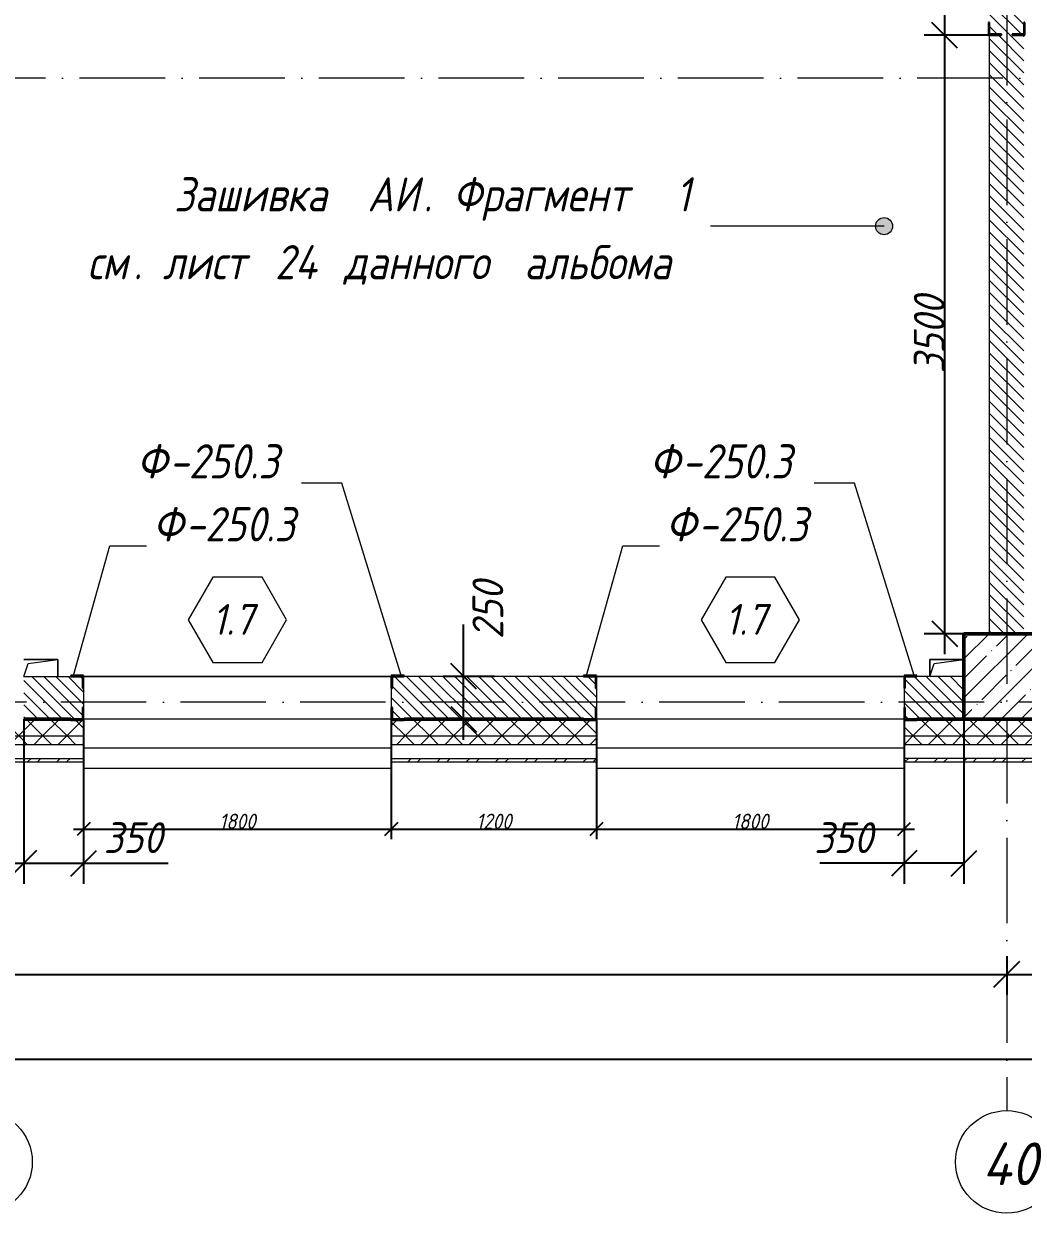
# Model space of a CAD drawing. Header units: millimetres. Extents: x -356862 to 418287, y 0 to 839748.
# Drawn here: x -126251 to -120404, y 597008 to 603965 of the extents above; entities that cross this region are included whole.
import ezdxf

# ---------------------------------------------------------------- set-up
doc = ezdxf.new("R2010")
doc.units = ezdxf.units.MM
doc.linetypes.add('50_200_ШТРИХ_1Т_ш5_п1_п1_', pattern=[700, 500, -100, 0, -100])
for name, color, linetype, lineweight in [('A-____-____-DIMS', 7, 'Continuous', 9), ('A-DOOR-____-IDEN', 7, 'Continuous', 9), ('A-DOOR-____-OTLN', 7, 'Continuous', 9), ('A-FLOR-____-OTLN', 7, 'Continuous', 9), ('A-GENM-____-IDEN', 7, 'Continuous', 9), ('A-GENM-____-MCUT', 7, 'Continuous', 25), ('A-GENM-____-OTLN', 7, 'Continuous', 9), ('A-GENM-____-OTLN-1', 7, 'Continuous', 25), ('A-GLAZ-____-OTLN', 7, 'Continuous', 9), ('A-WALL-____-MCUT', 7, 'Continuous', 13), ('A-WALL-____-MCUT-1', 7, 'Continuous', 9), ('A-WALL-____-MCUT-2', 7, 'Continuous', 50), ('A-WALL-____-OTLN', 7, 'Continuous', 9), ('A-WALL-____-PATT-1', 7, 'Continuous', 9), ('G-____-____-TEXT', 7, 'Continuous', 9), ('S-COLS-____-MCUT', 7, 'Continuous', 50), ('S-COLS-____-OTLN', 7, 'Continuous', 9), ('S-GRID-____-IDEN', 7, 'Continuous', 9), ('S-GRID-____-OTLN-1', 7, '50_200_ШТРИХ_1Т_ш5_п1_п1_', 9)]:
    doc.layers.add(name, color=color, linetype=linetype, lineweight=lineweight)
for name, color, linetype, lineweight, true_color in [('A-DOOR-____-OTLN-1', 7, 'Continuous', 9, 0xffffff), ('A-WALL-____-MCUT-4', 7, 'Continuous', 13, 0x000000), ('A-WALL-____-MCUT-7', 7, 'Continuous', 9, 0x000000), ('A-WALL-____-PATT-2', 7, 'Continuous', 9, 0x787878), ('A-WALL-____-PATT-3', 9, 'Continuous', 9, 0x808080), ('A-WALL-FNSH-MCUT-3', 7, 'Continuous', 9, 0x000000)]:
    doc.layers.add(name, color=color, linetype=linetype, lineweight=lineweight, true_color=true_color)
doc.styles.add('ISOCPEUR_I', font='isocpeui.ttf', dxfattribs={"width": 0.9, "height": 2.5})
doc.styles.add('ISOCPEUR_I_10', font='isocpeui.ttf', dxfattribs={"width": 0.9, "height": 180})
doc.styles.add('ISOCPEUR_I_12', font='isocpeui.ttf', dxfattribs={"width": 0.9, "height": 180})
doc.styles.add('ISOCPEUR_I_14', font='isocpeui.ttf', dxfattribs={"width": 0.9, "height": 180})
doc.styles.add('ISOCPEUR_I_2', font='isocpeui.ttf', dxfattribs={"width": 0.85, "height": 2.3})
doc.styles.add('ISOCPEUR_I_7', font='isocpeui.ttf', dxfattribs={"width": 0.9, "height": 90})
doc.dimstyles.new('ISO-1_8_0_9К_СРЕДНИЙ_Кладочные_2', dxfattribs={"dimscale": 304.8, "dimtxt": 89.638306, "dimasz": 0.246063, "dimexe": 0.19685, "dimexo": 0, "dimgap": 0, "dimtad": 1, "dimdec": 3, "dimrnd": 0.001, "dimdsep": 46, "dimtxsty": 'ISOCPEUR_I_7', "dimblk1": 'OBLIQUE', "dimblk2": 'OBLIQUE', "dimsah": 1, "dimcen": 0.09, "dimdle": 0.19685, "dimazin": 0, "dimtfac": 1, "dimtdec": 4, "dimtix": 1, "dimtmove": 1, "dimatfit": 3, "dimfxl": 1, "dimtvp": 1, "dimtolj": 1, "dimtzin": 0, "dimarcsym": 2})
doc.dimstyles.new('ISO-1_8_0_9К_СРЕДНИЙ_Кладочные_3', dxfattribs={"dimscale": 304.8, "dimtxt": 179.276612, "dimasz": 0.492126, "dimexe": 0.393701, "dimexo": 0, "dimgap": 0, "dimtad": 1, "dimdec": 3, "dimrnd": 0.001, "dimdsep": 46, "dimtxsty": 'ISOCPEUR_I_10', "dimblk1": 'OBLIQUE', "dimblk2": 'OBLIQUE', "dimsah": 1, "dimcen": 0.09, "dimdle": 0.393701, "dimazin": 0, "dimtfac": 1, "dimtdec": 4, "dimtix": 1, "dimtmove": 0, "dimatfit": 3, "dimfxl": 1, "dimtvp": 1, "dimtolj": 1, "dimtzin": 0, "dimarcsym": 2})
doc.dimstyles.new('ISO-1_8_0_9К_СРЕДНИЙ_Кладочные_8', dxfattribs={"dimscale": 304.8, "dimtxt": 179.276612, "dimasz": 0.492126, "dimexe": 0.393701, "dimexo": 0, "dimgap": 0, "dimtad": 1, "dimdec": 3, "dimrnd": 0.001, "dimdsep": 46, "dimtxsty": 'ISOCPEUR_I_14', "dimblk1": 'OBLIQUE', "dimblk2": 'OBLIQUE', "dimsah": 1, "dimcen": 0.09, "dimdle": 0.393701, "dimazin": 0, "dimtfac": 1, "dimtdec": 4, "dimtix": 1, "dimtmove": 0, "dimatfit": 3, "dimfxl": 1, "dimtvp": 1, "dimtolj": 1, "dimtzin": 0, "dimarcsym": 2})
doc.dimstyles.new('ISO-2_5_0_9К_БОЛЬШОЙ_ОСИ', dxfattribs={"dimscale": 304.8, "dimtxt": 248.995294, "dimasz": 0.492126, "dimexe": 0.393701, "dimexo": 0, "dimgap": 0, "dimtad": 1, "dimdec": 0, "dimzin": 0, "dimdsep": 46, "dimtxsty": 'ISOCPEUR_I', "dimblk1": 'OBLIQUE', "dimblk2": 'OBLIQUE', "dimsah": 1, "dimcen": 0.09, "dimdle": 0.393701, "dimazin": 0, "dimtfac": 1, "dimtdec": 4, "dimtix": 1, "dimtmove": 0, "dimatfit": 3, "dimfxl": 1, "dimtvp": 1, "dimtolj": 1, "dimtzin": 0, "dimarcsym": 2})
pattern_1 = [(135, (-175000.736, 544716.51), (-35.35534, -35.35534), [])]
pattern_2 = [(45, (-175000.74, 544716.51), (-70.71068, 70.71068), []), (135, (-175000.74, 544716.51), (-70.71068, -70.71068), [])]

# ---------------------------------------------------------------- blocks, each defined once
blk = doc.blocks.new('BSC_Колонна _Прямоугольная - 500х500-V31-АР1_Кладочный план 1 этажа в осях 1-64_Ю-ЯЯ')
at = {"layer": 'S-COLS-____-OTLN'}
h = blk.add_hatch(dxfattribs=at)
h.set_pattern_fill('FP_30', color=256, style=0, pattern_type=2)
h.set_pattern_definition([(45, (-54500, -55431.04), (-114.04925, 114.04925), []), (45, (-54385.95, -55431.04), (-114.04925, 114.04925), [201.613, -40.323, 3.353, -36.97])])
h.paths.add_polyline_path([(-250, -250), (250, -250), (250, 250), (-250, 250), (-250, -224.2)], flags=0)
at = {"layer": 'S-COLS-____-MCUT'}
for p, q in [((250, 250), (-250, 250)), ((-250, 250), (-250, -250)), ((250, -250), (250, 250)), ((-250, -250), (250, -250))]:
    blk.add_line(p, q, dxfattribs=at)
blk = doc.blocks.new('Проем_Дверь_Прямоугольный - 1800х2700h_оконные проемы-25805030-АР1_Кладочный план 1 этажа в осях 1-64_Ю-ЯЯ')
at = {"layer": 'A-DOOR-____-OTLN-1'}
for p, q in [((900, 125), (-900, 125)), ((900, -125), (-900, -125))]:
    blk.add_line(p, q, dxfattribs=at)
blk = doc.blocks.new('Фахверк_СКБ_Уголок - 250_2700-27497298-АР1_Кладочный план 1 этажа в осях 1-64_Ю-ЯЯ')
at = {"layer": 'A-GENM-____-MCUT'}
for p, q in [((200, 181), (125, 181)), ((125, 181), (125, 106)), ((131, 106), (131, 175)), ((131, 175), (200, 175)), ((200, 175), (200, 181)), ((125, 106), (131, 106)), ((131, -6), (125, -6)), ((125, -6), (125, -81)), ((131, -75), (131, -6)), ((125, -81), (200, -81)), ((200, -75), (131, -75)), ((200, -81), (200, -75))]:
    blk.add_line(p, q, dxfattribs=at)
blk = doc.blocks.new('Фахверк_СКБ_Уголок - 200_3600-27915153-АР1_Кладочный план 1 этажа в осях 1-64_Ю-ЯЯ')
at = {"layer": 'A-GENM-____-MCUT'}
for p, q in [((125, 156), (50, 156)), ((50, 156), (50, 150)), ((50, 150), (119, 150)), ((119, 150), (119, 81)), ((125, 81), (125, 156)), ((119, 81), (125, 81)), ((125, 19), (119, 19)), ((119, 19), (119, -50)), ((125, -56), (125, 19)), ((119, -50), (50, -50)), ((50, -50), (50, -56)), ((50, -56), (125, -56))]:
    blk.add_line(p, q, dxfattribs=at)
blk = doc.blocks.new('AR_Отверстие прямоугольное _в плите_ - AR_Отверстие прямоугольное _в плите_-V215-АР1_Кладочный план 1 этажа в осях 1-64_Ю-ЯЯ')
at = {"layer": 'A-GENM-____-OTLN'}
for p, q in [((100, 50), (-100, 50)), ((-100, -50), (-75, 25)), ((-75, 25), (100, 50)), ((100, -50), (100, 50))]:
    blk.add_line(p, q, dxfattribs=at)
blk = doc.blocks.new('AR_Отверстие прямоугольное _в плите_ - AR_Отверстие прямоугольное _в плите_-V237-АР1_Кладочный план 1 этажа в осях 1-64_Ю-ЯЯ')
at = {"layer": 'A-GENM-____-OTLN'}
for p, q in [((100, 50), (-100, 50)), ((-100, 50), (-100, -50)), ((-100, -50), (-75, 25)), ((-75, 25), (100, 50))]:
    blk.add_line(p, q, dxfattribs=at)
blk = doc.blocks.new('Отлив_СКБ - Отлив витража_120_НВФ-31885687-АР1_Кладочный план 1 этажа в осях 1-64_Ю-ЯЯ')
at = {"layer": 'A-GLAZ-____-OTLN'}
for p, q in [((0, 0), (1800, 0)), ((1800, -2), (0, -2)), ((0, -120), (0, -83)), ((0, -120), (1800, -120)), ((1800, -83), (1800, -120))]:
    blk.add_line(p, q, dxfattribs=at)
blk = doc.blocks.new('Ось сетки - Круг_Ø6_00__ISO-2_5_0_9K_-25732049-АР1_Кладочный план 1 этажа в осях 1-64_Ю-ЯЯ')
at = {"layer": 'S-GRID-____-IDEN'}
blk.add_circle((0, 0), 3, dxfattribs=at)
blk = doc.blocks.new('_Oblique')
at = {"color": 0, "linetype": 'ByBlock', "lineweight": -2}
blk.add_line((-0.5, -0.5), (0.5, 0.5), dxfattribs=at)
blk = doc.blocks.new('*D11934')
at = {"layer": 'A-____-____-DIMS', "color": 0, "lineweight": -2, "transparency": 16777216}
for p, q in [((-126500.7, 598511), (-126500.7, 598285)), ((-120500.7, 598511), (-120500.7, 598285)), ((-126620.7, 598405), (-120380.7, 598405))]:
    blk.add_line(p, q, dxfattribs=at)
at = {"layer": 'Defpoints', "color": 0, "transparency": 16777216}
for p in [(-126500.7, 598511), (-120500.7, 598511), (-120500.7, 598405)]:
    blk.add_point(p, dxfattribs=at)
at = {"layer": 'A-____-____-DIMS', "color": 0, "lineweight": -2, "transparency": 16777216, "xscale": 150, "yscale": 150, "zscale": 150, "rotation": 180}
blk.add_blockref('_Oblique', (-126500.7, 598405), dxfattribs=at)
at = {"layer": 'A-____-____-DIMS', "color": 0, "lineweight": -2, "transparency": 16777216, "xscale": 150, "yscale": 150, "zscale": 150}
blk.add_blockref('_Oblique', (-120500.7, 598405), dxfattribs=at)
at = {"layer": 'A-____-____-DIMS', "color": 0, "transparency": 16777216, "insert": (-123500.7, 598406.2), "char_height": 2.5, "width": 758.478, "attachment_point": 5, "style": 'ISOCPEUR_I'}
blk.add_mtext('\\A1;6000', dxfattribs=at)
blk = doc.blocks.new('*D11935')
at = {"layer": 'A-____-____-DIMS', "color": 0, "lineweight": -2, "transparency": 16777216}
for p, q in [((-120500.7, 598511), (-120500.7, 598285)), ((-118000.7, 598511), (-118000.7, 598285)), ((-120620.7, 598405), (-117880.7, 598405))]:
    blk.add_line(p, q, dxfattribs=at)
at = {"layer": 'Defpoints', "color": 0, "transparency": 16777216}
for p in [(-120500.7, 598511), (-118000.7, 598511), (-118000.7, 598405)]:
    blk.add_point(p, dxfattribs=at)
at = {"layer": 'A-____-____-DIMS', "color": 0, "lineweight": -2, "transparency": 16777216, "xscale": 150, "yscale": 150, "zscale": 150, "rotation": 180}
blk.add_blockref('_Oblique', (-120500.7, 598405), dxfattribs=at)
at = {"layer": 'A-____-____-DIMS', "color": 0, "lineweight": -2, "transparency": 16777216, "xscale": 150, "yscale": 150, "zscale": 150}
blk.add_blockref('_Oblique', (-118000.7, 598405), dxfattribs=at)
at = {"layer": 'A-____-____-DIMS', "color": 0, "transparency": 16777216, "insert": (-119250.7, 598406.2), "char_height": 2.5, "width": 758.478, "attachment_point": 5, "style": 'ISOCPEUR_I'}
blk.add_mtext('\\A1;2500', dxfattribs=at)
blk = doc.blocks.new('*D12009')
at = {"layer": 'A-____-____-DIMS', "color": 0, "lineweight": -2, "transparency": 16777216}
for p, q in [((-177350.7, 598014.2), (-177350.7, 597788.2)), ((-103950.7, 598014.2), (-103950.7, 597788.2)), ((-177470.7, 597908.2), (-103830.7, 597908.2))]:
    blk.add_line(p, q, dxfattribs=at)
at = {"layer": 'Defpoints', "color": 0, "transparency": 16777216}
for p in [(-177350.7, 598014.2), (-103950.7, 598014.2), (-103950.7, 597908.2)]:
    blk.add_point(p, dxfattribs=at)
at = {"layer": 'A-____-____-DIMS', "color": 0, "lineweight": -2, "transparency": 16777216, "xscale": 150, "yscale": 150, "zscale": 150, "rotation": 180}
blk.add_blockref('_Oblique', (-177350.7, 597908.2), dxfattribs=at)
at = {"layer": 'A-____-____-DIMS', "color": 0, "lineweight": -2, "transparency": 16777216, "xscale": 150, "yscale": 150, "zscale": 150}
blk.add_blockref('_Oblique', (-103950.7, 597908.2), dxfattribs=at)
at = {"layer": 'A-____-____-DIMS', "color": 0, "transparency": 16777216, "insert": (-140650.7, 597909.4), "char_height": 2.5, "width": 971.082, "attachment_point": 5, "style": 'ISOCPEUR_I'}
blk.add_mtext('\\A1;73400', dxfattribs=at)
blk = doc.blocks.new('Марка проема - марка проема-27336095-АР1_Кладочный план 1 этажа в осях 1-64_Ю-ЯЯ')
at = {"layer": 'A-DOOR-____-IDEN'}
for p, q in [((-1.439, 0.159), (-2.877, -2.333)), ((1.439, 0.159), (-1.439, 0.159)), ((2.877, -2.333), (1.439, 0.159)), ((-2.877, -2.333), (-1.439, -4.825)), ((1.439, -4.825), (2.877, -2.333)), ((-1.439, -4.825), (1.439, -4.825))]:
    blk.add_line(p, q, dxfattribs=at)
blk = doc.blocks.new('*D12302')
at = {"layer": 'A-____-____-DIMS', "color": 0, "lineweight": -2, "transparency": 16777216}
for p, q in [((-126250.7, 599897.6), (-126250.7, 598934.8)), ((-125900.7, 599891.6), (-125900.7, 598934.8)), ((-126370.7, 599054.8), (-125900.7, 599054.8)), ((-125900.7, 599054.8), (-125406.6, 599054.8))]:
    blk.add_line(p, q, dxfattribs=at)
at = {"layer": 'Defpoints', "color": 0, "transparency": 16777216}
for p in [(-126250.7, 599897.6), (-125900.7, 599891.6), (-125900.7, 599054.8)]:
    blk.add_point(p, dxfattribs=at)
at = {"layer": 'A-____-____-DIMS', "color": 0, "lineweight": -2, "transparency": 16777216, "xscale": 150, "yscale": 150, "zscale": 150, "rotation": 180}
blk.add_blockref('_Oblique', (-126250.7, 599054.8), dxfattribs=at)
at = {"layer": 'A-____-____-DIMS', "color": 0, "lineweight": -2, "transparency": 16777216, "xscale": 150, "yscale": 150, "zscale": 150}
blk.add_blockref('_Oblique', (-125900.7, 599054.8), dxfattribs=at)
at = {"layer": 'A-____-____-DIMS', "color": 0, "transparency": 16777216, "insert": (-125783.5, 599294.8), "char_height": 180, "width": 409.578, "attachment_point": 1, "line_spacing_factor": 1.149209, "style": 'ISOCPEUR_I_10'}
blk.add_mtext('\\A1;350', dxfattribs=at)
blk = doc.blocks.new('*D12303')
at = {"layer": 'A-____-____-DIMS', "color": 0, "lineweight": -2, "transparency": 16777216}
for p, q in [((-125900.7, 599891.6), (-125900.7, 599195)), ((-124100.7, 599891.6), (-124100.7, 599195)), ((-125960.7, 599255), (-124040.7, 599255))]:
    blk.add_line(p, q, dxfattribs=at)
at = {"layer": 'Defpoints', "color": 0, "transparency": 16777216}
for p in [(-125900.7, 599891.6), (-124100.7, 599891.6), (-124100.7, 599255)]:
    blk.add_point(p, dxfattribs=at)
at = {"layer": 'A-____-____-DIMS', "color": 0, "lineweight": -2, "transparency": 16777216, "xscale": 75, "yscale": 75, "zscale": 75, "rotation": 180}
blk.add_blockref('_Oblique', (-125900.7, 599255), dxfattribs=at)
at = {"layer": 'A-____-____-DIMS', "color": 0, "lineweight": -2, "transparency": 16777216, "xscale": 75, "yscale": 75, "zscale": 75}
blk.add_blockref('_Oblique', (-124100.7, 599255), dxfattribs=at)
at = {"layer": 'A-____-____-DIMS', "color": 0, "transparency": 16777216, "insert": (-125000.7, 599300), "char_height": 90, "width": 504.733, "attachment_point": 5, "style": 'ISOCPEUR_I_7'}
blk.add_mtext('\\A1;1800', dxfattribs=at)
blk = doc.blocks.new('*D12304')
at = {"layer": 'A-____-____-DIMS', "color": 0, "lineweight": -2, "transparency": 16777216}
for p, q in [((-124100.7, 599891.6), (-124100.7, 599195)), ((-122900.7, 599891.6), (-122900.7, 599195)), ((-124160.7, 599255), (-122840.7, 599255))]:
    blk.add_line(p, q, dxfattribs=at)
at = {"layer": 'Defpoints', "color": 0, "transparency": 16777216}
for p in [(-124100.7, 599891.6), (-122900.7, 599891.6), (-122900.7, 599255)]:
    blk.add_point(p, dxfattribs=at)
at = {"layer": 'A-____-____-DIMS', "color": 0, "lineweight": -2, "transparency": 16777216, "xscale": 75, "yscale": 75, "zscale": 75, "rotation": 180}
blk.add_blockref('_Oblique', (-124100.7, 599255), dxfattribs=at)
at = {"layer": 'A-____-____-DIMS', "color": 0, "lineweight": -2, "transparency": 16777216, "xscale": 75, "yscale": 75, "zscale": 75}
blk.add_blockref('_Oblique', (-122900.7, 599255), dxfattribs=at)
at = {"layer": 'A-____-____-DIMS', "color": 0, "transparency": 16777216, "insert": (-123500.7, 599300), "char_height": 90, "width": 504.733, "attachment_point": 5, "style": 'ISOCPEUR_I_7'}
blk.add_mtext('\\A1;1200', dxfattribs=at)
blk = doc.blocks.new('*D12305')
at = {"layer": 'A-____-____-DIMS', "color": 0, "lineweight": -2, "transparency": 16777216}
for p, q in [((-122900.7, 599891.6), (-122900.7, 599195)), ((-121100.7, 599891.6), (-121100.7, 599195)), ((-122960.7, 599255), (-121040.7, 599255))]:
    blk.add_line(p, q, dxfattribs=at)
at = {"layer": 'Defpoints', "color": 0, "transparency": 16777216}
for p in [(-122900.7, 599891.6), (-121100.7, 599891.6), (-121100.7, 599255)]:
    blk.add_point(p, dxfattribs=at)
at = {"layer": 'A-____-____-DIMS', "color": 0, "lineweight": -2, "transparency": 16777216, "xscale": 75, "yscale": 75, "zscale": 75, "rotation": 180}
blk.add_blockref('_Oblique', (-122900.7, 599255), dxfattribs=at)
at = {"layer": 'A-____-____-DIMS', "color": 0, "lineweight": -2, "transparency": 16777216, "xscale": 75, "yscale": 75, "zscale": 75}
blk.add_blockref('_Oblique', (-121100.7, 599255), dxfattribs=at)
at = {"layer": 'A-____-____-DIMS', "color": 0, "transparency": 16777216, "insert": (-122000.7, 599300), "char_height": 90, "width": 504.733, "attachment_point": 5, "style": 'ISOCPEUR_I_7'}
blk.add_mtext('\\A1;1800', dxfattribs=at)
blk = doc.blocks.new('*D12306')
at = {"layer": 'A-____-____-DIMS', "color": 0, "lineweight": -2, "transparency": 16777216}
for p, q in [((-121100.7, 599891.6), (-121100.7, 598934.8)), ((-120750.7, 599897.6), (-120750.7, 598934.8)), ((-121100.7, 599054.8), (-121594.9, 599054.8)), ((-120750.7, 599054.8), (-121220.7, 599054.8))]:
    blk.add_line(p, q, dxfattribs=at)
at = {"layer": 'Defpoints', "color": 0, "transparency": 16777216}
for p in [(-121100.7, 599891.6), (-120750.7, 599897.6), (-120750.7, 599054.8)]:
    blk.add_point(p, dxfattribs=at)
at = {"layer": 'A-____-____-DIMS', "color": 0, "lineweight": -2, "transparency": 16777216, "xscale": 150, "yscale": 150, "zscale": 150, "rotation": 180}
blk.add_blockref('_Oblique', (-121100.7, 599054.8), dxfattribs=at)
at = {"layer": 'A-____-____-DIMS', "color": 0, "lineweight": -2, "transparency": 16777216, "xscale": 150, "yscale": 150, "zscale": 150}
blk.add_blockref('_Oblique', (-120750.7, 599054.8), dxfattribs=at)
at = {"layer": 'A-____-____-DIMS', "color": 0, "transparency": 16777216, "insert": (-121627.6, 599294.8), "char_height": 180, "width": 409.578, "attachment_point": 1, "line_spacing_factor": 1.149209, "style": 'ISOCPEUR_I_10'}
blk.add_mtext('\\A1;350', dxfattribs=at)
blk = doc.blocks.new('*D12313')
at = {"layer": 'A-____-____-DIMS', "color": 0, "lineweight": -2, "transparency": 16777216}
for p, q in [((-123678.1, 600147.6), (-123678.1, 600450.9)), ((-123496.9, 600147.6), (-123798.1, 600147.6)), ((-123678.1, 599777.6), (-123678.1, 600147.6)), ((-123496.9, 599897.6), (-123798.1, 599897.6))]:
    blk.add_line(p, q, dxfattribs=at)
at = {"layer": 'Defpoints', "color": 0, "transparency": 16777216}
for p in [(-123678.1, 600147.6), (-123496.9, 600147.6), (-123496.9, 599897.6)]:
    blk.add_point(p, dxfattribs=at)
at = {"layer": 'A-____-____-DIMS', "color": 0, "lineweight": -2, "transparency": 16777216, "xscale": 150, "yscale": 150, "zscale": 150}
for p, rotation in [((-123678.1, 600147.6), 90), ((-123678.1, 599897.6), 270)]:
    blk.add_blockref('_Oblique', p, dxfattribs=dict(at, rotation=rotation))
at = {"layer": 'A-____-____-DIMS', "color": 0, "transparency": 16777216, "insert": (-123626, 600366.1), "char_height": 180, "width": 409.578, "attachment_point": 1, "rotation": 90, "line_spacing_factor": 1.149209, "style": 'ISOCPEUR_I_10'}
blk.add_mtext('\\A1;250', dxfattribs=at)
blk = doc.blocks.new('*D13197')
at = {"layer": 'A-____-____-DIMS', "color": 0, "lineweight": -2, "transparency": 16777216}
for p, q in [((-120863.8, 604017.6), (-120863.8, 600277.6)), ((-120606.7, 603897.6), (-120983.8, 603897.6)), ((-120750.7, 600397.6), (-120983.8, 600397.6))]:
    blk.add_line(p, q, dxfattribs=at)
at = {"layer": 'Defpoints', "color": 0, "transparency": 16777216}
for p in [(-120606.7, 603897.6), (-120863.8, 600397.6), (-120750.7, 600397.6)]:
    blk.add_point(p, dxfattribs=at)
at = {"layer": 'A-____-____-DIMS', "color": 0, "lineweight": -2, "transparency": 16777216, "xscale": 150, "yscale": 150, "zscale": 150}
for p, rotation in [((-120863.8, 603897.6), 90), ((-120863.8, 600397.6), 270)]:
    blk.add_blockref('_Oblique', p, dxfattribs=dict(at, rotation=rotation))
at = {"layer": 'A-____-____-DIMS', "color": 0, "transparency": 16777216, "insert": (-120953.8, 602147.6), "char_height": 180, "width": 546.104, "attachment_point": 5, "rotation": 90, "style": 'ISOCPEUR_I_14'}
blk.add_mtext('\\A1;3500', dxfattribs=at)

msp = doc.modelspace()

# ---------------------------------------------------------------- hatches: boundary and pattern name
at = {"layer": 'A-WALL-____-PATT-1'}
h = msp.add_hatch(dxfattribs=at)
h.set_pattern_fill('FP_6', color=256, style=0, pattern_type=2)
h.set_pattern_definition(pattern_1)
h.paths.add_polyline_path([(-123758.8145, 599897.5526), (-122906.7357, 599897.5526), (-122906.7357, 599966.5526), (-122900.7357, 599966.5526), (-122900.7357, 600078.5526), (-122906.7357, 600078.5526), (-122906.7357, 600147.5526), (-124094.7357, 600147.5526), (-124094.7357, 600078.5526), (-124100.7357, 600078.5526), (-124100.7357, 599966.5526), (-124094.7357, 599966.5526), (-124094.7357, 599897.5526), (-124025.7357, 599897.5526)], flags=0)
h.paths.add_polyline_path([(-121094.7357, 599897.5526), (-120750.7357, 599897.5526), (-120750.7357, 600147.5526), (-121094.7357, 600147.5526), (-121094.7357, 600078.5526), (-121100.7357, 600078.5526), (-121100.7357, 599966.5526), (-121094.7357, 599966.5526), (-121094.7357, 599901.8383)], flags=0)
h.paths.add_polyline_path([(-125968.1449, 599897.5526), (-125906.7357, 599897.5526), (-125906.7357, 599966.5526), (-125900.7357, 599966.5526), (-125900.7357, 600078.5526), (-125906.7357, 600078.5526), (-125906.7357, 600147.5526), (-126250.7357, 600147.5526), (-126250.7357, 599897.5526), (-125975.7357, 599897.5526)], flags=0)
at = {"layer": 'A-WALL-____-PATT-2'}
h = msp.add_hatch(dxfattribs=at)
h.set_pattern_fill('FP_1', color=256, style=0, pattern_type=2)
h.set_pattern_definition(pattern_2)
h.paths.add_polyline_path([(-123758.8145, 599797.5526), (-122900.7357, 599797.5526), (-122900.7357, 599891.5526), (-122975.7357, 599891.5526), (-122975.7357, 599897.5526), (-124025.7357, 599897.5526), (-124025.7357, 599891.5526), (-124100.7357, 599891.5526), (-124100.7357, 599797.5526), (-124025.7357, 599797.5526)], flags=0)
h.paths.add_polyline_path([(-129503.0734, 599797.5526), (-128900.7357, 599797.5526), (-128900.7357, 599891.5526), (-128975.7357, 599891.5526), (-128975.7357, 599897.5526), (-129765.7357, 599897.5526), (-129765.7357, 599797.5526)], flags=0)
h.paths.add_polyline_path([(-114500.7357, 599797.5526), (-114500.7357, 599897.5526), (-115025.7357, 599897.5526), (-115025.7357, 599891.5526), (-115100.7357, 599891.5526), (-115100.7357, 599797.5526), (-114921.4931, 599797.5526)], flags=0)
h.paths.add_polyline_path([(-127100.7357, 599797.5526), (-125900.7357, 599797.5526), (-125900.7357, 599891.5526), (-125975.7357, 599891.5526), (-125975.7357, 599897.5526), (-127025.7357, 599897.5526), (-127025.7357, 599891.5526), (-127100.7357, 599891.5526)], flags=0)
h.paths.add_polyline_path([(-116900.7357, 599797.5526), (-116900.7357, 599891.5526), (-116975.7357, 599891.5526), (-116975.7357, 599897.5526), (-118025.7357, 599897.5526), (-118025.7357, 599891.5526), (-118100.7357, 599891.5526), (-118100.7357, 599797.5526), (-117130.8234, 599797.5526)], flags=0)
h.paths.add_polyline_path([(-121025.7357, 599797.5526), (-119900.7357, 599797.5526), (-119900.7357, 599891.5526), (-119975.7357, 599891.5526), (-119975.7357, 599897.5526), (-121025.7357, 599897.5526), (-121025.7357, 599891.5526), (-121100.7357, 599891.5526), (-121100.7357, 599797.5526)], flags=0)
h = msp.add_hatch(dxfattribs=at)
h.set_pattern_fill('FP_1', color=256, style=0, pattern_type=2)
h.set_pattern_definition(pattern_2)
h.paths.add_polyline_path([(-121100.7357, 599747.5526), (-119900.7357, 599747.5526), (-119900.7357, 599797.5526), (-121100.7357, 599797.5526)], flags=0)
h.paths.add_polyline_path([(-129503.0734, 599747.5526), (-128900.7357, 599747.5526), (-128900.7357, 599797.5526), (-129765.7357, 599797.5526), (-129765.7357, 599747.5526)], flags=0)
h.paths.add_polyline_path([(-114500.7357, 599747.5526), (-114500.7357, 599797.5526), (-115100.7357, 599797.5526), (-115100.7357, 599747.5526), (-114921.4931, 599747.5526)], flags=0)
h.paths.add_polyline_path([(-117130.8234, 599747.5526), (-116900.7357, 599747.5526), (-116900.7357, 599797.5526), (-118100.7357, 599797.5526), (-118100.7357, 599747.5526), (-117572.6895, 599747.5526)], flags=0)
h.paths.add_polyline_path([(-127100.7357, 599747.5526), (-125900.7357, 599747.5526), (-125900.7357, 599797.5526), (-127100.7357, 599797.5526)], flags=0)
h.paths.add_polyline_path([(-124100.7357, 599747.5526), (-122900.7357, 599747.5526), (-122900.7357, 599797.5526), (-124100.7357, 599797.5526)], flags=0)
h = msp.add_hatch(dxfattribs=at)
h.set_pattern_fill('FP_3', color=256, style=0, pattern_type=2)
h.set_pattern_definition([(45, (-175000.74, 544716.51), (-85.53659, 85.53659), []), (45, (-174943.71, 544716.51), (-85.53659, 85.53659), [])])
h.paths.add_polyline_path([(-116900.7357, 599647.5526), (-116900.7357, 599667.5526), (-118100.7357, 599667.5526), (-118100.7357, 599647.5526), (-117130.8234, 599647.5526)], flags=0)
h.paths.add_polyline_path([(-114380.7357, 599647.5526), (-114380.7357, 599667.5526), (-115100.7357, 599667.5526), (-115100.7357, 599647.5526), (-114921.4931, 599647.5526)], flags=0)
h.paths.add_polyline_path([(-126410.0109, 599647.5526), (-125900.7357, 599647.5526), (-125900.7357, 599667.5526), (-127100.7357, 599667.5526), (-127100.7357, 599647.5526)], flags=0)
h.paths.add_polyline_path([(-128900.7357, 599647.5526), (-128900.7357, 599667.5526), (-129765.7357, 599667.5526), (-129765.7357, 599647.5526), (-129061.2074, 599647.5526)], flags=0)
h.paths.add_polyline_path([(-124100.7357, 599647.5526), (-122900.7357, 599647.5526), (-122900.7357, 599667.5526), (-124100.7357, 599667.5526)], flags=0)
h.paths.add_polyline_path([(-121100.7357, 599647.5526), (-119900.7357, 599647.5526), (-119900.7357, 599667.5526), (-121100.7357, 599667.5526)], flags=0)
at = {"layer": 'A-WALL-____-PATT-3'}
h = msp.add_hatch(dxfattribs=at)
h.set_pattern_fill('FP_6', color=256, style=0, pattern_type=2)
h.set_pattern_definition(pattern_1)
h.paths.add_polyline_path([(-120400.7357, 600397.5526), (-120400.7357, 603897.5526), (-120469.7357, 603897.5526), (-120469.7357, 603903.5526), (-120400.7357, 603903.5526), (-120400.7357, 607397.5526), (-120600.7357, 607397.5526), (-120600.7357, 603903.5526), (-120531.7357, 603903.5526), (-120531.7357, 603897.5526), (-120600.7357, 603897.5526), (-120600.7357, 600397.5526)], flags=0)
at = {"layer": 'G-____-____-TEXT'}
h = msp.add_hatch(color=256, dxfattribs=at)
edge = h.paths.add_edge_path(flags=0)
edge.add_arc((-121218.1708, 602781.4908), 50, 0, 360)

# ---------------------------------------------------------------- linework, layer by layer
at = {"layer": 'A-FLOR-____-OTLN'}
for p, q in [((-126250.7357, 600247.5526), (-126050.7357, 600247.5526)), ((-126050.7357, 600247.5526), (-126050.7357, 600147.5526)), ((-120950.7357, 600147.5526), (-120950.7357, 600247.5526)), ((-120950.7357, 600247.5526), (-120750.7357, 600247.5526))]:
    msp.add_line(p, q, dxfattribs=at)
at = {"layer": 'A-GENM-____-IDEN'}
for p, q in [((-124390.843, 601278.5836), (-124626.632, 601278.5836)), ((-124042.4024, 600153.5526), (-124390.843, 601278.5836)), ((-121390.843, 601278.5836), (-121626.632, 601278.5836)), ((-121042.4024, 600153.5526), (-121390.843, 601278.5836)), ((-125959.069, 600153.5526), (-125747.1122, 600910.6891)), ((-125747.1122, 600910.6891), (-125532.1997, 600910.6891)), ((-122959.069, 600153.5526), (-122747.1122, 600910.6891)), ((-122747.1122, 600910.6891), (-122532.1997, 600910.6891))]:
    msp.add_line(p, q, dxfattribs=at)
at = {"layer": 'A-WALL-____-MCUT'}
for p, q in [((-125900.7357, 599667.5526), (-125900.7357, 599891.5526)), ((-124100.7357, 599667.5526), (-124100.7357, 599891.5526)), ((-122900.7357, 599667.5526), (-122900.7357, 599891.5526)), ((-121100.7357, 599667.5526), (-121100.7357, 599891.5526)), ((-127100.7357, 599667.5526), (-125900.7357, 599667.5526)), ((-124100.7357, 599667.5526), (-122900.7357, 599667.5526)), ((-119900.7357, 599667.5526), (-121100.7357, 599667.5526))]:
    msp.add_line(p, q, dxfattribs=at)
at = {"layer": 'A-WALL-____-MCUT-1'}
for p, q in [((-126250.7357, 600147.5526), (-125975.7357, 600147.5526)), ((-122975.7357, 600147.5526), (-124025.7357, 600147.5526)), ((-120750.7357, 600147.5526), (-121025.7357, 600147.5526)), ((-125900.7357, 600078.5526), (-125900.7357, 599966.5526)), ((-124100.7357, 600078.5526), (-124100.7357, 599966.5526)), ((-122900.7357, 600078.5526), (-122900.7357, 599966.5526)), ((-121100.7357, 600078.5526), (-121100.7357, 599966.5526))]:
    msp.add_line(p, q, dxfattribs=at)
at = {"layer": 'A-WALL-____-MCUT-2'}
for p, q in [((-126250.7357, 599897.5526), (-125975.7357, 599897.5526)), ((-124025.7357, 599897.5526), (-122975.7357, 599897.5526)), ((-121025.7357, 599897.5526), (-120750.7357, 599897.5526))]:
    msp.add_line(p, q, dxfattribs=at)
at = {"layer": 'A-WALL-____-MCUT-4'}
msp.add_line((-120600.7357, 600397.5526), (-120600.7357, 603897.5526), dxfattribs=at)
at = {"layer": 'A-WALL-____-MCUT-7'}
for p, q in [((-125975.7357, 599897.5526), (-126250.7357, 599897.5526)), ((-125900.7357, 599797.5526), (-127100.7357, 599797.5526)), ((-122900.7357, 599797.5526), (-124100.7357, 599797.5526)), ((-119900.7357, 599797.5526), (-121100.7357, 599797.5526)), ((-125900.7357, 599747.5526), (-127100.7357, 599747.5526)), ((-122900.7357, 599747.5526), (-124100.7357, 599747.5526)), ((-119900.7357, 599747.5526), (-121100.7357, 599747.5526))]:
    msp.add_line(p, q, dxfattribs=at)
at = {"layer": 'A-WALL-____-OTLN'}
for p, q in [((-125900.7357, 600147.5526), (-124100.7357, 600147.5526)), ((-122900.7357, 600147.5526), (-121100.7357, 600147.5526)), ((-124100.7357, 599897.5526), (-125900.7357, 599897.5526)), ((-121100.7357, 599897.5526), (-122900.7357, 599897.5526))]:
    msp.add_line(p, q, dxfattribs=at)
at = {"layer": 'A-WALL-FNSH-MCUT-3'}
for p, q in [((-127100.7357, 599647.5526), (-125900.7357, 599647.5526)), ((-125900.7357, 599647.5526), (-125900.7357, 599667.5526)), ((-124100.7357, 599647.5526), (-124100.7357, 599667.5526)), ((-124100.7357, 599647.5526), (-122900.7357, 599647.5526)), ((-122900.7357, 599647.5526), (-122900.7357, 599667.5526)), ((-121100.7357, 599647.5526), (-121100.7357, 599667.5526)), ((-121100.7357, 599647.5526), (-119900.7357, 599647.5526))]:
    msp.add_line(p, q, dxfattribs=at)
at = {"layer": 'G-____-____-TEXT'}
msp.add_line((-121218.1708, 602781.4908), (-122233.7469, 602781.4908), dxfattribs=at)
msp.add_circle((-121218.1708, 602781.4908), 50, dxfattribs=at)
at = {"layer": 'S-GRID-____-OTLN-1'}
for p, q in [((-120500.7357, 635609.362), (-120500.7357, 597608.0984)), ((-99520.6953, 603647.5526), (-179669.5059, 603647.5526)), ((-70926.3291, 599997.5526), (-179669.5059, 599997.5526))]:
    msp.add_line(p, q, dxfattribs=at)

# ---------------------------------------------------------------- block references
at = {"layer": 'A-DOOR-____-IDEN', "xscale": 99.99999999999993, "yscale": 99.99999999999993, "zscale": 99.99999999999993}
for p in [(-125000.7357, 600712.5526), (-122000.7357, 600712.5526)]:
    msp.add_blockref('Марка проема - марка проема-27336095-АР1_Кладочный план 1 этажа в осях 1-64_Ю-ЯЯ', p, dxfattribs=at)
at = {"layer": 'A-DOOR-____-OTLN'}
for p in [(-125000.7357, 600022.5526), (-122000.7357, 600022.5526)]:
    msp.add_blockref('Проем_Дверь_Прямоугольный - 1800х2700h_оконные проемы-25805030-АР1_Кладочный план 1 этажа в осях 1-64_Ю-ЯЯ', p, dxfattribs=at)
at = {"layer": 'A-GENM-____-OTLN'}
for name, p in [('AR_Отверстие прямоугольное _в плите_ - AR_Отверстие прямоугольное _в плите_-V215-АР1_Кладочный план 1 этажа в осях 1-64_Ю-ЯЯ', (-126150.7357, 600197.5526)), ('AR_Отверстие прямоугольное _в плите_ - AR_Отверстие прямоугольное _в плите_-V237-АР1_Кладочный план 1 этажа в осях 1-64_Ю-ЯЯ', (-120850.7357, 600197.5526))]:
    msp.add_blockref(name, p, dxfattribs=at)
at = {"layer": 'A-GENM-____-OTLN-1'}
for name, p, rotation in [('Фахверк_СКБ_Уголок - 200_3600-27915153-АР1_Кладочный план 1 этажа в осях 1-64_Ю-ЯЯ', (-120550.7357, 604022.5526), 269.9999999999999), ('Фахверк_СКБ_Уголок - 250_2700-27497298-АР1_Кладочный план 1 этажа в осях 1-64_Ю-ЯЯ', (-125775.7357, 600072.5526), 180), ('Фахверк_СКБ_Уголок - 250_2700-27497298-АР1_Кладочный план 1 этажа в осях 1-64_Ю-ЯЯ', (-122775.7357, 600072.5526), 180)]:
    msp.add_blockref(name, p, dxfattribs=dict(at, rotation=rotation))
for p in [(-124225.7357, 599972.5526), (-121225.7357, 599972.5526)]:
    msp.add_blockref('Фахверк_СКБ_Уголок - 250_2700-27497298-АР1_Кладочный план 1 этажа в осях 1-64_Ю-ЯЯ', p, dxfattribs=at)
at = {"layer": 'A-GLAZ-____-OTLN'}
for p in [(-125900.7357, 599730.5526), (-122900.7357, 599730.5526)]:
    msp.add_blockref('Отлив_СКБ - Отлив витража_120_НВФ-31885687-АР1_Кладочный план 1 этажа в осях 1-64_Ю-ЯЯ', p, dxfattribs=at)
at = {"layer": 'S-COLS-____-OTLN'}
msp.add_blockref('BSC_Колонна _Прямоугольная - 500х500-V31-АР1_Кладочный план 1 этажа в осях 1-64_Ю-ЯЯ', (-120500.7357, 600147.5526), dxfattribs=at)
at = {"layer": 'S-GRID-____-IDEN', "xscale": 99.99999999999993, "yscale": 99.99999999999993, "zscale": 99.99999999999993, "rotation": 180}
for p in [(-126500.7357, 597308.0984), (-120500.7357, 597308.0984)]:
    msp.add_blockref('Ось сетки - Круг_Ø6_00__ISO-2_5_0_9K_-25732049-АР1_Кладочный план 1 этажа в осях 1-64_Ю-ЯЯ', p, dxfattribs=at)

# ---------------------------------------------------------------- texts
at = {"layer": 'A-DOOR-____-IDEN', "char_height": 180, "width": 310.253062, "attachment_point": 1, "style": 'ISOCPEUR_I_14'}
for insert in [(-125148.5248, 600571.3721), (-122148.5248, 600571.3721)]:
    msp.add_mtext('1.7', dxfattribs=dict(at, insert=insert))
at = {"layer": 'A-GENM-____-IDEN', "char_height": 200, "attachment_point": 1, "style": 'ISOCPEUR_I_2'}
for s, insert, width in [('\\fISOCPEUR|b0|i1|c204|p34|;\\W.9;Ф', (-125591.1887, 601505.6997), 230.886), ('-250.3', (-125400.6887, 601505.6997), 865.8225), ('\\fISOCPEUR|b0|i1|c204|p34|;\\W.9;Ф', (-122591.1887, 601505.6997), 230.886), ('-250.3', (-122400.6887, 601505.6997), 865.8225), ('\\fISOCPEUR|b0|i1|c204|p34|;\\W.9;Ф', (-125496.7563, 601137.8052), 230.886), ('-250.3', (-125306.2563, 601137.8052), 865.8225), ('\\fISOCPEUR|b0|i1|c204|p34|;\\W.9;Ф', (-122496.7563, 601137.8052), 230.886), ('-250.3', (-122306.2563, 601137.8052), 865.8225)]:
    msp.add_mtext(s, dxfattribs=dict(at, insert=insert, width=width))
at = {"layer": 'G-____-____-TEXT', "char_height": 200, "attachment_point": 1, "style": 'ISOCPEUR_I_2'}
for s, insert, width in [('Зашивка', (-125371.6031, 603067.6053), 1233.797063), ('АИ', (-124240.5093, 603067.6053), 396.835312), ('Фрагмент', (-123740.4468, 603067.6053), 1450.252688), (' 1 ', (-122543.8687, 603067.6053), 252.531562), ('. ', (-123913.0875, 603067.6053), 209.240437), ('см', (-125877.6187, 602670.7303), 324.683438), ('лист', (-125437.0875, 602670.7303), 663.79725), (' 24 ', (-124889.4, 602670.7303), 620.506125), ('данного', (-124377.4312, 602670.7303), 1139.999625), ('альбома', (-123323.7281, 602670.7303), 1197.721125), ('. ', (-125609.7281, 602670.7303), 209.240438)]:
    msp.add_mtext(s, dxfattribs=dict(at, insert=insert, width=width))
at = {"layer": 'S-GRID-____-IDEN', "insert": (-120644.1074, 597422.0321), "char_height": 250, "width": 425.696062, "attachment_point": 1, "style": 'ISOCPEUR_I_12'}
msp.add_mtext('40', dxfattribs=at)

# ---------------------------------------------------------------- dimensions: what is measured, and where the dimension line sits
at = {"layer": 'A-____-____-DIMS'}
dim = msp.add_linear_dim(base=(-120863.7811, 600397.5526), p1=(-120606.7357, 603897.5526), p2=(-120750.7357, 600397.5526), angle=90, dimstyle='ISO-1_8_0_9К_СРЕДНИЙ_Кладочные_8', override={"dimpost": '<>', "dimfxl": 3502.961033}, dxfattribs=at)
dim.commit()
dim.dimension.update_dxf_attribs({"geometry": '*D13197', "text_midpoint": (-120953.7811, 602147.5526)})
dim = msp.add_linear_dim(base=(-123678.0909, 600147.5526), p1=(-123496.9312, 599897.5526), p2=(-123496.9312, 600147.5526), angle=90, dimstyle='ISO-1_8_0_9К_СРЕДНИЙ_Кладочные_3', override={"dimpost": '<>', "dimfxl": 250}, dxfattribs=at)
dim.commit()
dim.dimension.update_dxf_attribs({"geometry": '*D12313', "text_midpoint": (-123506.0273, 600450.887), "dimtype": 160, "text_rotation": 90})
for base, p1, p2, picture, middle in [((-125900.7357, 599054.8379), (-126250.7357, 599897.5526), (-125900.7357, 599891.5526), '*D12302', (-125578.6721, 599054.8379)), ((-120750.7357, 599054.8379), (-121100.7357, 599891.5526), (-120750.7357, 599897.5526), '*D12306', (-121422.7994, 599054.8379))]:
    dim = msp.add_linear_dim(base=base, p1=p1, p2=p2, dimstyle='ISO-1_8_0_9К_СРЕДНИЙ_Кладочные_3', override={"dimpost": '<>', "dimfxl": 350.051425}, dxfattribs=at)
    dim.commit()
    dim.dimension.update_dxf_attribs({"geometry": picture, "text_midpoint": middle, "dimtype": 160})
for base, p1, p2, dimstyle, override, picture, middle in [((-124100.7357, 599254.9777), (-125900.7357, 599891.5526), (-124100.7357, 599891.5526), 'ISO-1_8_0_9К_СРЕДНИЙ_Кладочные_2', {"dimpost": '<>', "dimfxl": 1800}, '*D12303', (-125000.7357, 599299.9777)), ((-122900.7357, 599254.9777), (-124100.7357, 599891.5526), (-122900.7357, 599891.5526), 'ISO-1_8_0_9К_СРЕДНИЙ_Кладочные_2', {"dimpost": '<>', "dimfxl": 1200}, '*D12304', (-123500.7357, 599299.9777)), ((-121100.7357, 599254.9777), (-122900.7357, 599891.5526), (-121100.7357, 599891.5526), 'ISO-1_8_0_9К_СРЕДНИЙ_Кладочные_2', {"dimpost": '<>', "dimfxl": 1800}, '*D12305', (-122000.7357, 599299.9777)), ((-120500.7357, 598404.9777), (-126500.7357, 598511.0437), (-120500.7357, 598511.0437), 'ISO-2_5_0_9К_БОЛЬШОЙ_ОСИ', {"dimpost": '<>', "dimfxl": 6000}, '*D11934', (-123500.7357, 598406.2277)), ((-118000.7357, 598404.9777), (-120500.7357, 598511.0437), (-118000.7357, 598511.0437), 'ISO-2_5_0_9К_БОЛЬШОЙ_ОСИ', {"dimpost": '<>', "dimfxl": 2500}, '*D11935', (-119250.7357, 598406.2277)), ((-103950.7357, 597908.1774), (-177350.7357, 598014.2434), (-103950.7357, 598014.2434), 'ISO-2_5_0_9К_БОЛЬШОЙ_ОСИ', {"dimpost": '<>', "dimfxl": 73400}, '*D12009', (-140650.7357, 597909.4435))]:
    dim = msp.add_linear_dim(base=base, p1=p1, p2=p2, dimstyle=dimstyle, override=override, dxfattribs=at)
    dim.commit()
    dim.dimension.update_dxf_attribs({"geometry": picture, "text_midpoint": middle})

doc.saveas('drawing.dxf')
